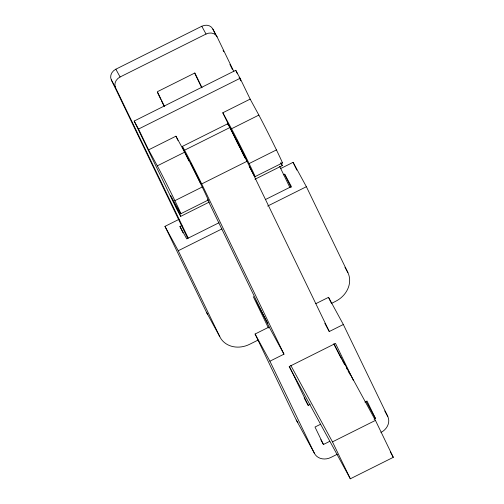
<?xml version="1.0" encoding="UTF-8"?>
<svg xmlns="http://www.w3.org/2000/svg" width="504" height="504" viewBox="0 0 504 504"><rect width="100%" height="100%" fill="white"/><g stroke="black" fill="none" stroke-linecap="round" stroke-linejoin="round"><path stroke-width="0.76" d="M304.164 397.927L308.234 405.399L310.162 404.126M187.646 238.291L111.283 79.815A8.738 7.459 -28.6 0 1 115.851 69.193L201.783 26.252A8.738 7.459 -28.6 0 1 212.846 29.062L217.092 36.855L233.831 71.499M188.288 238.184L115.529 87.608A8.738 7.459 -28.6 0 1 120.097 76.986L206.035 34.045A8.738 7.459 -28.6 0 1 217.092 36.855M209.437 201.997L180.722 216.342L176.362 208.354L134.184 121.048L235.74 70.302L240.099 78.29L250.16 99.112L258.873 115.095A29.931 0.655 63.4 0 1 274.762 146.456A29.931 0.655 63.4 0 1 282.158 162.798M134.184 121.048L138.537 129.043L240.099 78.29M138.537 129.043L148.598 149.858L175.94 136.193L184.653 152.177A29.931 0.655 63.4 0 1 200.542 183.544A29.931 0.655 63.4 0 1 207.944 199.886M236.395 140.874L222.812 112.77L250.16 99.112M182.291 146.45L227.606 123.808M188.943 160.99L186.889 156.75A29.931 0.655 63.4 0 1 184.565 150.192L229.874 127.55M148.598 149.858L157.311 165.841L184.653 152.177M222.812 112.77L231.531 128.759L258.873 115.095M283.966 354.167L269.149 326.995L255.087 334.02L269.905 361.192L283.966 354.167L201.707 183.922L247.017 161.28A29.931 0.655 63.4 0 0 233.239 133.881A29.931 0.655 63.4 0 0 227.72 124.249M180.722 216.342L170.661 195.527L179.38 211.51A29.931 0.655 63.4 0 0 174.882 200.661L202.224 187.003M249.234 166.433L253.594 174.422A29.931 0.655 63.4 0 0 249.096 163.579L276.438 149.915M180.804 213.74L208.146 200.082M255.018 176.658L282.36 162.994M254.967 179.248L282.284 165.596L280.942 162.817M257.966 340.131L249.65 344.282A23.587 20.128 -28.6 0 1 219.794 336.691L206.501 312.316L164.972 226.359L179.033 219.328M280.438 168.657L293.089 162.332L306.382 186.707L347.918 272.67A23.587 20.128 -28.6 0 1 335.582 301.342L331.424 303.421M183.002 232.804L179.953 226.491L181.963 225.49M283.298 174.85L284.64 174.182L291.394 186.568L265.4 199.559M219.026 222.73L186.707 238.883L179.953 226.491M164.972 226.359L178.258 250.734L221.905 228.923M267.662 206.054L306.382 186.707M315.869 303.647L328.526 297.329L343.337 324.5L387.796 416.506A13.104 11.182 -28.6 0 1 380.942 432.432M324.834 323.373L329.276 331.525L343.337 324.5M320.626 424.223L315 427.033L323.436 444.49L329.767 441.328M364.921 402.085L367.032 401.033L375.467 418.496L374.062 419.196M290.821 365.45L332.476 441.863L375.449 420.393L393.29 457.33L350.324 478.8L289.145 366.591M337.283 454.249L330.945 457.418A13.104 11.182 -28.6 0 1 314.357 453.197L296.276 420.034L255.087 334.02M344.963 267.252L347.918 272.67M280.829 162.931L282.284 165.596M201.783 26.252L206.035 34.045M384.779 410.974L387.796 416.506M366.093 401.304L375.467 418.496M333.787 343.98L375.449 420.393M339.513 355.194L341.737 359.27M342.474 360.631L344.698 364.707M346.55 368.103L347.294 369.464M348.031 370.818L349.883 374.22M390.291 451.823L393.29 457.33M267.92 323.461L253.285 296.61L268.437 327.972M320.815 439.677L323.436 444.49M115.851 69.193L120.097 76.986M111.283 79.815L115.529 87.608M236.527 141.315L237.441 143.023M237.724 143.571L238.298 144.673M238.587 145.228L239.891 147.785M240.238 148.472L240.925 149.839M241.265 150.52L243.848 155.774M293.089 162.332L296.837 170.087M235.74 70.302L237.441 73.817M239.142 77.339L240.843 80.861M284.64 174.182L291.073 187.501M279.6 166.226L289.844 187.431M212.846 29.062L215.233 34.007M223.083 50.255L223.763 51.673M229.912 64.386L232.3 69.332M328.526 297.329L331.607 303.704M353.304 380.243L335.506 343.419L289.416 366.452L308.234 405.399M247.017 161.28L329.276 331.525M334.039 343.867L339.173 354.488M202.016 87.759L194.872 72.973L157.374 91.709L164.518 106.495M194.626 73.08L201.739 87.797M332.476 441.863L350.324 478.8M157.469 92.522L160.852 99.527M161.532 100.926L163.901 105.834M207.711 199.842L269.149 326.995M175.94 136.193L177.975 140.408M269.905 361.192L314.357 453.197M178.258 250.734L219.794 336.691M244.106 156.316L244.881 157.941M231.531 128.759A29.931 0.655 63.4 0 1 249.096 163.579M157.311 165.841A29.931 0.655 63.4 0 1 174.882 200.661M184.565 150.192A29.931 0.655 63.4 0 1 201.707 183.922M297.933 422.44A13.104 11.182 -28.6 0 1 296.276 420.034M207.617 314.282A23.587 20.128 -28.6 0 1 206.501 312.316M236.88 140.213L236.622 139.835L246.758 160.152L236.88 140.213M190.607 162.868L190.336 162.477L200.863 183.576L190.607 162.868"/></g></svg>
